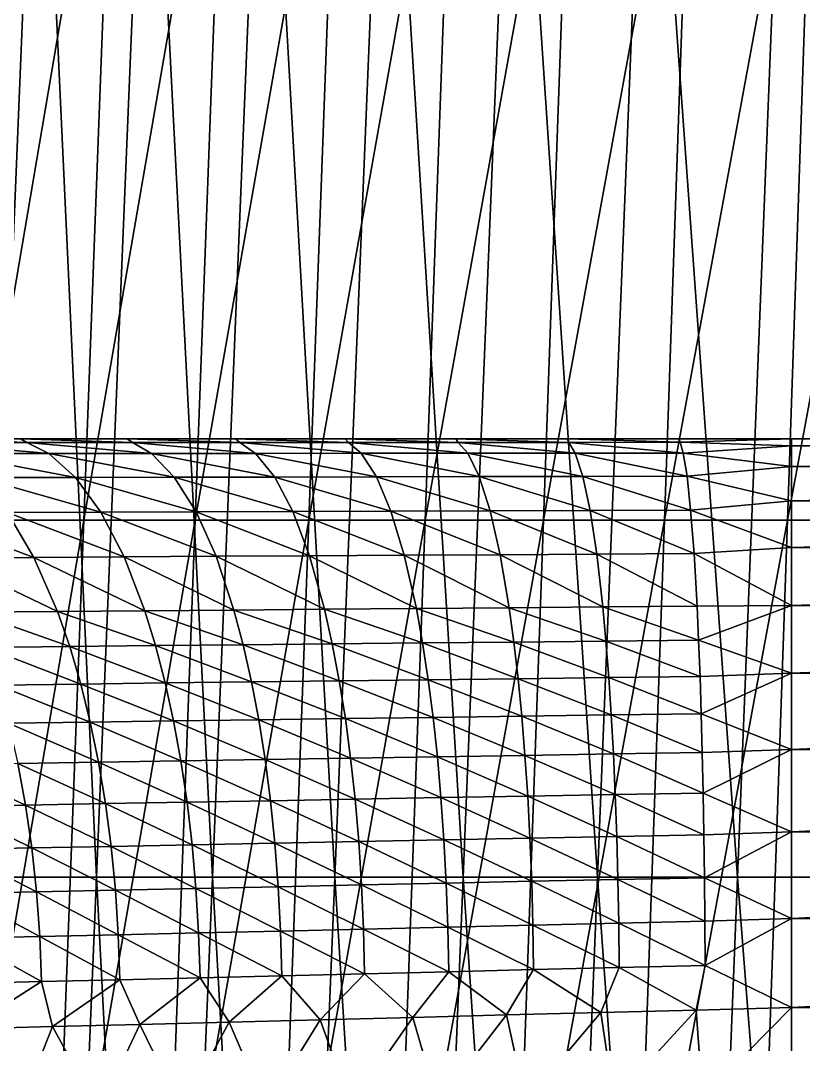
# Model space of a CAD drawing. Extents: x -53 to 3.8, y 0 to 88.2.
# Drawn here: x -42.358 to -39.608, y 12.583 to 16.183 of the extents above; entities that cross this region are included whole.
import ezdxf

# ---------------------------------------------------------------- set-up
doc = ezdxf.new("R2010")
doc.units = 0

msp = doc.modelspace()

# ---------------------------------------------------------------- linework, layer by layer
for points in [[(-42.295, 17.5623, 20.255), (-42.4769, 13.1717, 20.9097), (-42.6586, 17.5623, 19.6218)], [(-42.295, 17.5623, 20.255), (-42.0915, 13.1717, 21.5422), (-42.4769, 13.1717, 20.9097)], [(-41.9092, 17.5623, 20.8751), (-42.0915, 13.1717, 21.5422), (-42.295, 17.5623, 20.255)], [(-42.0915, 13.1717, 21.5422), (-41.9092, 17.5623, 20.8751), (-41.6837, 13.1717, 22.1606)], [(-41.6837, 13.1717, 22.1606), (-41.9092, 17.5623, 20.8751), (-41.5018, 17.5623, 21.4813)], [(-41.6837, 13.1717, 22.1606), (-41.5018, 17.5623, 21.4813), (-41.2542, 13.1717, 22.7641)], [(-41.2542, 13.1717, 22.7641), (-41.5018, 17.5623, 21.4813), (-41.0731, 17.5623, 22.0729)], [(-41.2542, 13.1717, 22.7641), (-41.0731, 17.5623, 22.0729), (-40.8032, 13.1717, 23.352)], [(-40.8032, 13.1717, 23.352), (-41.0731, 17.5623, 22.0729), (-40.6236, 17.5623, 22.6489)], [(-40.6236, 17.5623, 22.6489), (-40.3315, 13.1717, 23.9234), (-40.8032, 13.1717, 23.352)], [(-40.1539, 17.5623, 23.2087), (-40.3315, 13.1717, 23.9234), (-40.6236, 17.5623, 22.6489)], [(-40.1539, 17.5623, 23.2087), (-39.8393, 13.1717, 24.4774), (-40.3315, 13.1717, 23.9234)], [(-39.6644, 17.5623, 23.7514), (-39.8393, 13.1717, 24.4774), (-40.1539, 17.5623, 23.2087)], [(-39.8393, 13.1717, 24.4774), (-39.6644, 17.5623, 23.7514), (-39.3273, 13.1717, 25.0133)], [(-39.3273, 13.1717, 25.0133), (-39.6644, 17.5623, 23.7514), (-39.1556, 17.5623, 24.2762)], [(-42.5178, 14.4258, 27.2156), (-42.0263, 17.3109, 27.1235), (-42.4072, 17.3109, 26.7337)], [(-42.1356, 14.4258, 27.6098), (-42.0263, 17.3109, 27.1235), (-42.5178, 14.4258, 27.2156)], [(-41.6368, 17.3109, 27.5048), (-42.1356, 14.4258, 27.6098), (-41.7447, 14.4258, 27.9954)], [(-42.0263, 17.3109, 27.1235), (-42.1356, 14.4258, 27.6098), (-41.6368, 17.3109, 27.5048)], [(-41.2387, 17.3109, 27.8772), (-41.7447, 14.4258, 27.9954), (-41.3451, 14.4258, 28.372)], [(-41.6368, 17.3109, 27.5048), (-41.7447, 14.4258, 27.9954), (-41.2387, 17.3109, 27.8772)], [(-41.3451, 14.4258, 28.372), (-40.8323, 17.3109, 28.2407), (-41.2387, 17.3109, 27.8772)], [(-40.937, 14.4258, 28.7396), (-40.8323, 17.3109, 28.2407), (-41.3451, 14.4258, 28.372)], [(-40.937, 14.4258, 28.7396), (-40.4178, 17.3109, 28.5948), (-40.8323, 17.3109, 28.2407)], [(-40.5207, 14.4258, 29.0979), (-40.4178, 17.3109, 28.5948), (-40.937, 14.4258, 28.7396)], [(-39.9954, 17.3109, 28.9396), (-40.5207, 14.4258, 29.0979), (-40.0964, 14.4258, 29.4466)], [(-40.4178, 17.3109, 28.5948), (-40.5207, 14.4258, 29.0979), (-39.9954, 17.3109, 28.9396)], [(-39.5654, 17.3109, 29.2748), (-40.0964, 14.4258, 29.4466), (-39.6643, 14.4258, 29.7857)], [(-39.9954, 17.3109, 28.9396), (-40.0964, 14.4258, 29.4466), (-39.5654, 17.3109, 29.2748)], [(-39.6643, 14.4258, 29.7857), (-39.128, 17.3109, 29.6004), (-39.5654, 17.3109, 29.2748)], [(-39.2248, 14.4258, 30.1151), (-39.128, 17.3109, 29.6004), (-39.6643, 14.4258, 29.7857)], [(-46.3078, 10.7126), (-5.90286, 14.7126), (-2.82602, 10.7126)], [(-43.253, 14.7126), (-5.90286, 14.7126), (-46.3078, 10.7126)], [(-6.1392, 14.7126, 1.13622), (-43.253, 14.7126), (-42.9896, 14.7126, 1.30568)], [(-5.90286, 14.7126), (-43.253, 14.7126), (-6.1392, 14.7126, 1.13622)], [(-42.358, 14.7126, 2.46946), (-42.9896, 14.7126, 1.30568), (-42.7261, 14.7126, 2.61134)], [(-41.9833, 14.7126, 2.34579), (-42.9896, 14.7126, 1.30568), (-42.358, 14.7126, 2.46946)], [(-41.603, 14.7126, 2.24072), (-42.9896, 14.7126, 1.30568), (-41.9833, 14.7126, 2.34579)], [(-41.2179, 14.7126, 2.15443), (-42.9896, 14.7126, 1.30568), (-41.603, 14.7126, 2.24072)], [(-40.8292, 14.7126, 2.08707), (-42.9896, 14.7126, 1.30568), (-41.2179, 14.7126, 2.15443)], [(-40.4375, 14.7126, 2.03879), (-42.9896, 14.7126, 1.30568), (-40.8292, 14.7126, 2.08707)], [(-40.044, 14.7126, 2.00972), (-42.9896, 14.7126, 1.30568), (-40.4375, 14.7126, 2.03879)], [(-39.6496, 14.7126, 2), (-42.9896, 14.7126, 1.30568), (-40.044, 14.7126, 2.00972)], [(-6.1392, 14.7126, 1.13622), (-42.9896, 14.7126, 1.30568), (-39.6496, 14.7126, 2)], [(-42.7261, 14.7126, 2.61134), (-42.6995, 14.6995, 2.84772), (-42.3356, 14.6996, 2.70324)], [(-42.3356, 14.6996, 2.70324), (-42.358, 14.7126, 2.46946), (-42.7261, 14.7126, 2.61134)], [(-42.6995, 14.6995, 2.84772), (-42.2585, 14.6608, 2.91395), (-42.3356, 14.6996, 2.70324)], [(-42.6995, 14.6995, 2.84772), (-42.6118, 14.6606, 3.05475), (-42.2585, 14.6608, 2.91395)], [(-41.9647, 14.6997, 2.57731), (-42.358, 14.7126, 2.46946), (-42.3356, 14.6996, 2.70324)], [(-41.9647, 14.6997, 2.57731), (-41.9833, 14.7126, 2.34579), (-42.358, 14.7126, 2.46946)], [(-41.8985, 14.6611, 2.79114), (-41.9647, 14.6997, 2.57731), (-42.3356, 14.6996, 2.70324)], [(-42.3356, 14.6996, 2.70324), (-42.2585, 14.6608, 2.91395), (-41.8985, 14.6611, 2.79114)], [(-41.588, 14.6997, 2.47029), (-41.9833, 14.7126, 2.34579), (-41.9647, 14.6997, 2.57731)], [(-41.588, 14.6997, 2.47029), (-41.603, 14.7126, 2.24072), (-41.9833, 14.7126, 2.34579)], [(-41.5326, 14.6613, 2.68668), (-41.9647, 14.6997, 2.57731), (-41.8985, 14.6611, 2.79114)], [(-41.5326, 14.6613, 2.68668), (-41.588, 14.6997, 2.47029), (-41.9647, 14.6997, 2.57731)], [(-41.2062, 14.6998, 2.38229), (-41.603, 14.7126, 2.24072), (-41.588, 14.6997, 2.47029)], [(-41.2062, 14.6998, 2.38229), (-41.2179, 14.7126, 2.15443), (-41.603, 14.7126, 2.24072)], [(-41.1619, 14.6616, 2.60067), (-41.2062, 14.6998, 2.38229), (-41.588, 14.6997, 2.47029)], [(-41.1619, 14.6616, 2.60067), (-41.588, 14.6997, 2.47029), (-41.5326, 14.6613, 2.68668)], [(-40.8206, 14.6998, 2.31347), (-41.2179, 14.7126, 2.15443), (-41.2062, 14.6998, 2.38229)], [(-40.8206, 14.6998, 2.31347), (-40.8292, 14.7126, 2.08707), (-41.2179, 14.7126, 2.15443)], [(-40.7873, 14.6618, 2.53328), (-41.2062, 14.6998, 2.38229), (-41.1619, 14.6616, 2.60067)], [(-40.7873, 14.6618, 2.53328), (-40.8206, 14.6998, 2.31347), (-41.2062, 14.6998, 2.38229)], [(-40.4319, 14.6999, 2.26396), (-40.8292, 14.7126, 2.08707), (-40.8206, 14.6998, 2.31347)], [(-40.4319, 14.6999, 2.26396), (-40.4375, 14.7126, 2.03879), (-40.8292, 14.7126, 2.08707)], [(-40.4098, 14.6621, 2.48464), (-40.4319, 14.6999, 2.26396), (-40.8206, 14.6998, 2.31347)], [(-40.4098, 14.6621, 2.48464), (-40.8206, 14.6998, 2.31347), (-40.7873, 14.6618, 2.53328)], [(-40.0413, 14.7, 2.23393), (-40.4375, 14.7126, 2.03879), (-40.4319, 14.6999, 2.26396)], [(-40.0413, 14.7, 2.23393), (-40.044, 14.7126, 2.00972), (-40.4375, 14.7126, 2.03879)], [(-40.0302, 14.6623, 2.45491), (-40.0413, 14.7, 2.23393), (-40.4319, 14.6999, 2.26396)], [(-40.0302, 14.6623, 2.45491), (-40.4319, 14.6999, 2.26396), (-40.4098, 14.6621, 2.48464)], [(-39.6496, 14.7126, 2), (-40.044, 14.7126, 2.00972), (-40.0413, 14.7, 2.23393)], [(-39.6496, 14.688, 2.31287), (-39.6496, 14.7126, 2), (-40.0413, 14.7, 2.23393)], [(-39.6496, 14.688, 2.31287), (-40.0413, 14.7, 2.23393), (-40.0302, 14.6623, 2.45491)], [(-8.31588, 14.7126, 2), (-6.1392, 14.7126, 1.13622), (-39.6496, 14.7126, 2)], [(-39.6496, 14.7126, 2), (-33.3829, 14.688, 2.31287), (-27.1161, 14.688, 2.31287)], [(-8.31588, 14.7126, 2), (-39.6496, 14.7126, 2), (-27.1161, 14.688, 2.31287)], [(-39.6496, 14.7126, 2), (-39.6496, 14.688, 2.31287), (-33.3829, 14.688, 2.31287)], [(-42.2585, 14.6608, 2.91395), (-42.6118, 14.6606, 3.05475), (-42.1648, 14.5769, 3.16994)], [(-42.1648, 14.5769, 3.16994), (-42.6118, 14.6606, 3.05475), (-42.5052, 14.5763, 3.30623)], [(-42.2585, 14.6608, 2.91395), (-41.8179, 14.5775, 3.05096), (-41.8985, 14.6611, 2.79114)], [(-42.2585, 14.6608, 2.91395), (-42.1648, 14.5769, 3.16994), (-41.8179, 14.5775, 3.05096)], [(-41.4653, 14.5781, 2.94964), (-41.5326, 14.6613, 2.68668), (-41.8985, 14.6611, 2.79114)], [(-41.8985, 14.6611, 2.79114), (-41.8179, 14.5775, 3.05096), (-41.4653, 14.5781, 2.94964)], [(-41.108, 14.5788, 2.86609), (-41.1619, 14.6616, 2.60067), (-41.5326, 14.6613, 2.68668)], [(-41.108, 14.5788, 2.86609), (-41.5326, 14.6613, 2.68668), (-41.4653, 14.5781, 2.94964)], [(-40.7468, 14.5794, 2.80047), (-40.7873, 14.6618, 2.53328), (-41.1619, 14.6616, 2.60067)], [(-40.7468, 14.5794, 2.80047), (-41.1619, 14.6616, 2.60067), (-41.108, 14.5788, 2.86609)], [(-40.3828, 14.5801, 2.75293), (-40.4098, 14.6621, 2.48464), (-40.7873, 14.6618, 2.53328)], [(-40.3828, 14.5801, 2.75293), (-40.7873, 14.6618, 2.53328), (-40.7468, 14.5794, 2.80047)], [(-40.0167, 14.5807, 2.72361), (-40.0302, 14.6623, 2.45491), (-40.4098, 14.6621, 2.48464)], [(-40.0167, 14.5807, 2.72361), (-40.4098, 14.6621, 2.48464), (-40.3828, 14.5801, 2.75293)], [(-39.6496, 14.6148, 2.61803), (-39.6496, 14.688, 2.31287), (-40.0302, 14.6623, 2.45491)], [(-39.6496, 14.6148, 2.61803), (-40.0302, 14.6623, 2.45491), (-40.0167, 14.5807, 2.72361)], [(-33.3829, 14.688, 2.31287), (-39.6496, 14.6148, 2.61803), (-33.3829, 14.6148, 2.61803)], [(-33.3829, 14.688, 2.31287), (-39.6496, 14.688, 2.31287), (-39.6496, 14.6148, 2.61803)], [(-40.004, 14.462, 2.97814), (-40.0167, 14.5807, 2.72361), (-40.3828, 14.5801, 2.75293)], [(-39.6496, 14.4947, 2.90798), (-39.6496, 14.6148, 2.61803), (-40.0167, 14.5807, 2.72361)], [(-39.6496, 14.4947, 2.90798), (-40.0167, 14.5807, 2.72361), (-40.004, 14.462, 2.97814)], [(-39.6496, 14.4947, 2.90798), (-33.3829, 14.4947, 2.90798), (-33.3829, 14.6148, 2.61803)], [(-33.3829, 14.6148, 2.61803), (-39.6496, 14.6148, 2.61803), (-39.6496, 14.4947, 2.90798)], [(-42.0763, 14.4548, 3.41202), (-42.1648, 14.5769, 3.16994), (-42.5052, 14.5763, 3.30623)], [(-42.5052, 14.5763, 3.30623), (-42.4045, 14.4537, 3.54398), (-42.0763, 14.4548, 3.41202)], [(-41.8179, 14.5775, 3.05096), (-42.1648, 14.5769, 3.16994), (-41.7417, 14.456, 3.29673)], [(-41.7417, 14.456, 3.29673), (-42.1648, 14.5769, 3.16994), (-42.0763, 14.4548, 3.41202)], [(-41.8179, 14.5775, 3.05096), (-41.4017, 14.4572, 3.19845), (-41.4653, 14.5781, 2.94964)], [(-41.8179, 14.5775, 3.05096), (-41.7417, 14.456, 3.29673), (-41.4017, 14.4572, 3.19845)], [(-41.057, 14.4584, 3.1173), (-41.108, 14.5788, 2.86609), (-41.4653, 14.5781, 2.94964)], [(-41.4653, 14.5781, 2.94964), (-41.4017, 14.4572, 3.19845), (-41.057, 14.4584, 3.1173)], [(-40.7085, 14.4596, 3.05343), (-40.7468, 14.5794, 2.80047), (-41.108, 14.5788, 2.86609)], [(-40.7085, 14.4596, 3.05343), (-41.108, 14.5788, 2.86609), (-41.057, 14.4584, 3.1173)], [(-40.3573, 14.4608, 3.00699), (-40.3828, 14.5801, 2.75293), (-40.7468, 14.5794, 2.80047)], [(-40.3573, 14.4608, 3.00699), (-40.7468, 14.5794, 2.80047), (-40.7085, 14.4596, 3.05343)], [(-40.004, 14.462, 2.97814), (-40.3828, 14.5801, 2.75293), (-40.3573, 14.4608, 3.00699)], [(-39.6496, 14.3307, 3.17557), (-39.6496, 14.4947, 2.90798), (-40.004, 14.462, 2.97814)], [(-39.6496, 14.3307, 3.17557), (-33.3829, 14.4947, 2.90798), (-39.6496, 14.4947, 2.90798)], [(-33.3829, 14.3307, 3.17557), (-33.3829, 14.4947, 2.90798), (-39.6496, 14.3307, 3.17557)], [(-42.4045, 14.4537, 3.54398), (-42.7255, 14.4526, 3.69214), (-42.3115, 14.2955, 3.76327)], [(-42.3115, 14.2955, 3.76327), (-42.7255, 14.4526, 3.69214), (-42.6216, 14.2938, 3.90678)], [(-42.0763, 14.4548, 3.41202), (-42.4045, 14.4537, 3.54398), (-41.9946, 14.2974, 3.6354)], [(-41.9946, 14.2974, 3.6354), (-42.4045, 14.4537, 3.54398), (-42.3115, 14.2955, 3.76327)], [(-41.6714, 14.2992, 3.52361), (-41.7417, 14.456, 3.29673), (-42.0763, 14.4548, 3.41202)], [(-41.6714, 14.2992, 3.52361), (-42.0763, 14.4548, 3.41202), (-41.9946, 14.2974, 3.6354)], [(-41.4017, 14.4572, 3.19845), (-41.7417, 14.456, 3.29673), (-41.3429, 14.3011, 3.42823)], [(-41.3429, 14.3011, 3.42823), (-41.7417, 14.456, 3.29673), (-41.6714, 14.2992, 3.52361)], [(-41.4017, 14.4572, 3.19845), (-41.0099, 14.303, 3.34939), (-41.057, 14.4584, 3.1173)], [(-41.4017, 14.4572, 3.19845), (-41.3429, 14.3011, 3.42823), (-41.0099, 14.303, 3.34939)], [(-40.6732, 14.3049, 3.28723), (-40.7085, 14.4596, 3.05343), (-41.057, 14.4584, 3.1173)], [(-41.057, 14.4584, 3.1173), (-41.0099, 14.303, 3.34939), (-40.6732, 14.3049, 3.28723)], [(-40.3336, 14.3068, 3.24192), (-40.3573, 14.4608, 3.00699), (-40.7085, 14.4596, 3.05343)], [(-40.3336, 14.3068, 3.24192), (-40.7085, 14.4596, 3.05343), (-40.6732, 14.3049, 3.28723)], [(-39.9922, 14.3088, 3.21359), (-40.004, 14.462, 2.97814), (-40.3573, 14.4608, 3.00699)], [(-39.9922, 14.3088, 3.21359), (-40.3573, 14.4608, 3.00699), (-40.3336, 14.3068, 3.24192)], [(-39.6496, 14.3307, 3.17557), (-40.004, 14.462, 2.97814), (-39.9922, 14.3088, 3.21359)], [(-42.6284, 11.5406, 27.6974), (-42.1356, 14.4258, 27.6098), (-42.5178, 14.4258, 27.2156)], [(-42.2449, 11.5406, 28.096), (-42.1356, 14.4258, 27.6098), (-42.6284, 11.5406, 27.6974)], [(-41.7447, 14.4258, 27.9954), (-42.2449, 11.5406, 28.096), (-41.8526, 11.5406, 28.4859)], [(-42.1356, 14.4258, 27.6098), (-42.2449, 11.5406, 28.096), (-41.7447, 14.4258, 27.9954)], [(-41.3451, 14.4258, 28.372), (-41.8526, 11.5406, 28.4859), (-41.4515, 11.5406, 28.8669)], [(-41.7447, 14.4258, 27.9954), (-41.8526, 11.5406, 28.4859), (-41.3451, 14.4258, 28.372)], [(-41.4515, 11.5406, 28.8669), (-40.937, 14.4258, 28.7396), (-41.3451, 14.4258, 28.372)], [(-41.0417, 11.5406, 29.2386), (-40.937, 14.4258, 28.7396), (-41.4515, 11.5406, 28.8669)], [(-41.0417, 11.5406, 29.2386), (-40.5207, 14.4258, 29.0979), (-40.937, 14.4258, 28.7396)], [(-40.6236, 11.5406, 29.6009), (-40.5207, 14.4258, 29.0979), (-41.0417, 11.5406, 29.2386)], [(-40.0964, 14.4258, 29.4466), (-40.6236, 11.5406, 29.6009), (-40.1973, 11.5406, 29.9536)], [(-40.5207, 14.4258, 29.0979), (-40.6236, 11.5406, 29.6009), (-40.0964, 14.4258, 29.4466)], [(-39.6643, 14.4258, 29.7857), (-40.1973, 11.5406, 29.9536), (-39.7632, 11.5406, 30.2966)], [(-40.0964, 14.4258, 29.4466), (-40.1973, 11.5406, 29.9536), (-39.6643, 14.4258, 29.7857)], [(-39.7632, 11.5406, 30.2966), (-39.2248, 14.4258, 30.1151), (-39.6643, 14.4258, 29.7857)], [(-39.3215, 11.5406, 30.6298), (-39.2248, 14.4258, 30.1151), (-39.7632, 11.5406, 30.2966)], [(-39.6496, 14.1269, 3.41421), (-39.6496, 14.3307, 3.17557), (-39.9922, 14.3088, 3.21359)], [(-39.6496, 14.1269, 3.41421), (-33.3829, 14.3307, 3.17557), (-39.6496, 14.3307, 3.17557)], [(-33.3829, 14.1269, 3.41421), (-33.3829, 14.3307, 3.17557), (-39.6496, 14.1269, 3.41421)], [(-42.3115, 14.2955, 3.76327), (-42.6216, 14.2938, 3.90678), (-42.2283, 14.1052, 3.95964)], [(-42.6216, 14.2938, 3.90678), (-42.5286, 14.1026, 4.09887), (-42.2283, 14.1052, 3.95964)], [(-41.9946, 14.2974, 3.6354), (-42.3115, 14.2955, 3.76327), (-41.9214, 14.1078, 3.83554)], [(-42.3115, 14.2955, 3.76327), (-42.2283, 14.1052, 3.95964), (-41.9214, 14.1078, 3.83554)], [(-41.6714, 14.2992, 3.52361), (-41.9946, 14.2974, 3.6354), (-41.6084, 14.1104, 3.727)], [(-41.9946, 14.2974, 3.6354), (-41.9214, 14.1078, 3.83554), (-41.6084, 14.1104, 3.727)], [(-41.2902, 14.1131, 3.63435), (-41.3429, 14.3011, 3.42823), (-41.6714, 14.2992, 3.52361)], [(-41.6714, 14.2992, 3.52361), (-41.6084, 14.1104, 3.727), (-41.2902, 14.1131, 3.63435)], [(-41.0099, 14.303, 3.34939), (-41.3429, 14.3011, 3.42823), (-40.9675, 14.1159, 3.55771)], [(-40.9675, 14.1159, 3.55771), (-41.3429, 14.3011, 3.42823), (-41.2902, 14.1131, 3.63435)], [(-41.0099, 14.303, 3.34939), (-40.6414, 14.1186, 3.49722), (-40.6732, 14.3049, 3.28723)], [(-41.0099, 14.303, 3.34939), (-40.9675, 14.1159, 3.55771), (-40.6414, 14.1186, 3.49722)], [(-40.3124, 14.1213, 3.45304), (-40.3336, 14.3068, 3.24192), (-40.6732, 14.3049, 3.28723)], [(-40.6732, 14.3049, 3.28723), (-40.6414, 14.1186, 3.49722), (-40.3124, 14.1213, 3.45304)], [(-39.9816, 14.1241, 3.42533), (-39.9922, 14.3088, 3.21359), (-40.3336, 14.3068, 3.24192)], [(-39.9816, 14.1241, 3.42533), (-40.3336, 14.3068, 3.24192), (-40.3124, 14.1213, 3.45304)], [(-39.6496, 14.1269, 3.41421), (-39.9922, 14.3088, 3.21359), (-39.9816, 14.1241, 3.42533)], [(-41.2902, 14.1131, 3.63435), (-41.6084, 14.1104, 3.727), (-41.2629, 13.9915, 3.74072)], [(-40.9457, 13.9948, 3.66529), (-40.9675, 14.1159, 3.55771), (-41.2902, 14.1131, 3.63435)], [(-40.9457, 13.9948, 3.66529), (-41.2902, 14.1131, 3.63435), (-41.2629, 13.9915, 3.74072)], [(-40.6414, 14.1186, 3.49722), (-40.9675, 14.1159, 3.55771), (-40.6249, 13.998, 3.60574)], [(-40.6249, 13.998, 3.60574), (-40.9675, 14.1159, 3.55771), (-40.9457, 13.9948, 3.66529)], [(-40.6414, 14.1186, 3.49722), (-40.3015, 14.0013, 3.56223), (-40.3124, 14.1213, 3.45304)], [(-40.6414, 14.1186, 3.49722), (-40.6249, 13.998, 3.60574), (-40.3015, 14.0013, 3.56223)], [(-39.9761, 14.0046, 3.5349), (-39.9816, 14.1241, 3.42533), (-40.3124, 14.1213, 3.45304)], [(-40.3124, 14.1213, 3.45304), (-40.3015, 14.0013, 3.56223), (-39.9761, 14.0046, 3.5349)], [(-39.6496, 14.1269, 3.41421), (-39.9816, 14.1241, 3.42533), (-39.9761, 14.0046, 3.5349)], [(-39.6496, 13.8882, 3.61803), (-39.6496, 14.1269, 3.41421), (-39.9761, 14.0046, 3.5349)], [(-39.6496, 13.8882, 3.61803), (-33.3829, 14.1269, 3.41421), (-39.6496, 14.1269, 3.41421)], [(-33.3829, 13.8882, 3.61803), (-33.3829, 14.1269, 3.41421), (-39.6496, 13.8882, 3.61803)], [(-42.2283, 14.1052, 3.95964), (-42.5286, 14.1026, 4.09887), (-42.1855, 13.9821, 4.06077)], [(-42.1855, 13.9821, 4.06077), (-42.5286, 14.1026, 4.09887), (-42.4807, 13.9791, 4.19773)], [(-41.9214, 14.1078, 3.83554), (-42.2283, 14.1052, 3.95964), (-41.8836, 13.9852, 3.93868)], [(-41.8836, 13.9852, 3.93868), (-42.2283, 14.1052, 3.95964), (-42.1855, 13.9821, 4.06077)], [(-41.6084, 14.1104, 3.727), (-41.9214, 14.1078, 3.83554), (-41.5759, 13.9883, 3.83189)], [(-41.5759, 13.9883, 3.83189), (-41.9214, 14.1078, 3.83554), (-41.8836, 13.9852, 3.93868)], [(-41.2629, 13.9915, 3.74072), (-41.6084, 14.1104, 3.727), (-41.5759, 13.9883, 3.83189)], [(-40.3015, 14.0013, 3.56223), (-39.9711, 13.8765, 3.63443), (-39.9761, 14.0046, 3.5349)], [(-39.9761, 14.0046, 3.5349), (-39.9711, 13.8765, 3.63443), (-39.6496, 13.8882, 3.61803)], [(-42.1855, 13.9821, 4.06077), (-42.4807, 13.9791, 4.19773), (-42.1467, 13.8503, 4.15222)], [(-42.1467, 13.8503, 4.15222), (-42.4807, 13.9791, 4.19773), (-42.4374, 13.8468, 4.28707)], [(-41.8836, 13.9852, 3.93868), (-42.1855, 13.9821, 4.06077), (-41.8495, 13.8539, 4.03201)], [(-41.8495, 13.8539, 4.03201), (-42.1855, 13.9821, 4.06077), (-42.1467, 13.8503, 4.15222)], [(-41.5759, 13.9883, 3.83189), (-41.8836, 13.9852, 3.93868), (-41.5464, 13.8576, 3.92686)], [(-41.5464, 13.8576, 3.92686), (-41.8836, 13.9852, 3.93868), (-41.8495, 13.8539, 4.03201)], [(-41.2629, 13.9915, 3.74072), (-41.5759, 13.9883, 3.83189), (-41.2383, 13.8613, 3.83709)], [(-41.2383, 13.8613, 3.83709), (-41.5759, 13.9883, 3.83189), (-41.5464, 13.8576, 3.92686)], [(-40.9457, 13.9948, 3.66529), (-41.2629, 13.9915, 3.74072), (-40.9259, 13.8651, 3.76282)], [(-40.9259, 13.8651, 3.76282), (-41.2629, 13.9915, 3.74072), (-41.2383, 13.8613, 3.83709)], [(-40.61, 13.8689, 3.70419), (-40.6249, 13.998, 3.60574), (-40.9457, 13.9948, 3.66529)], [(-40.61, 13.8689, 3.70419), (-40.9457, 13.9948, 3.66529), (-40.9259, 13.8651, 3.76282)], [(-40.3015, 14.0013, 3.56223), (-40.6249, 13.998, 3.60574), (-40.2915, 13.8727, 3.66134)], [(-40.2915, 13.8727, 3.66134), (-40.6249, 13.998, 3.60574), (-40.61, 13.8689, 3.70419)], [(-40.3015, 14.0013, 3.56223), (-40.2915, 13.8727, 3.66134), (-39.9711, 13.8765, 3.63443)], [(-41.2383, 13.8613, 3.83709), (-41.5464, 13.8576, 3.92686), (-41.2171, 13.7287, 3.91988)], [(-40.9259, 13.8651, 3.76282), (-41.2383, 13.8613, 3.83709), (-40.9089, 13.733, 3.84667)], [(-41.2383, 13.8613, 3.83709), (-41.2171, 13.7287, 3.91988), (-40.9089, 13.733, 3.84667)], [(-40.61, 13.8689, 3.70419), (-40.9259, 13.8651, 3.76282), (-40.5972, 13.7373, 3.78889)], [(-40.9259, 13.8651, 3.76282), (-40.9089, 13.733, 3.84667), (-40.5972, 13.7373, 3.78889)], [(-40.2829, 13.7416, 3.74669), (-40.2915, 13.8727, 3.66134), (-40.61, 13.8689, 3.70419)], [(-40.61, 13.8689, 3.70419), (-40.5972, 13.7373, 3.78889), (-40.2829, 13.7416, 3.74669)], [(-39.9711, 13.8765, 3.63443), (-40.2915, 13.8727, 3.66134), (-39.9668, 13.746, 3.72021)], [(-39.9668, 13.746, 3.72021), (-40.2915, 13.8727, 3.66134), (-40.2829, 13.7416, 3.74669)], [(-39.9711, 13.8765, 3.63443), (-39.9668, 13.746, 3.72021), (-39.6496, 13.8882, 3.61803)], [(-39.6496, 13.8882, 3.61803), (-39.9668, 13.746, 3.72021), (-39.6496, 13.6206, 3.78201)], [(-39.6496, 13.6206, 3.78201), (-33.3829, 13.8882, 3.61803), (-39.6496, 13.8882, 3.61803)], [(-33.3829, 13.6206, 3.78201), (-33.3829, 13.8882, 3.61803), (-39.6496, 13.6206, 3.78201)], [(-42.1467, 13.8503, 4.15222), (-42.4374, 13.8468, 4.28707), (-42.1135, 13.7162, 4.23058)], [(-42.4374, 13.8468, 4.28707), (-42.4004, 13.7122, 4.36357), (-42.1135, 13.7162, 4.23058)], [(-41.8495, 13.8539, 4.03201), (-42.1467, 13.8503, 4.15222), (-41.8202, 13.7203, 4.11205)], [(-42.1467, 13.8503, 4.15222), (-42.1135, 13.7162, 4.23058), (-41.8202, 13.7203, 4.11205)], [(-41.5464, 13.8576, 3.92686), (-41.8495, 13.8539, 4.03201), (-41.5212, 13.7245, 4.00838)], [(-41.8495, 13.8539, 4.03201), (-41.8202, 13.7203, 4.11205), (-41.5212, 13.7245, 4.00838)], [(-41.5464, 13.8576, 3.92686), (-41.5212, 13.7245, 4.00838), (-41.2171, 13.7287, 3.91988)], [(-41.8202, 13.7203, 4.11205), (-42.1135, 13.7162, 4.23058), (-41.7946, 13.5804, 4.18195)], [(-41.5212, 13.7245, 4.00838), (-41.8202, 13.7203, 4.11205), (-41.4991, 13.5851, 4.07964)], [(-41.4991, 13.5851, 4.07964), (-41.8202, 13.7203, 4.11205), (-41.7946, 13.5804, 4.18195)], [(-41.2171, 13.7287, 3.91988), (-41.5212, 13.7245, 4.00838), (-41.1986, 13.5898, 3.99233)], [(-41.1986, 13.5898, 3.99233), (-41.5212, 13.7245, 4.00838), (-41.4991, 13.5851, 4.07964)], [(-40.9089, 13.733, 3.84667), (-41.2171, 13.7287, 3.91988), (-40.8939, 13.5946, 3.92013)], [(-40.8939, 13.5946, 3.92013), (-41.2171, 13.7287, 3.91988), (-41.1986, 13.5898, 3.99233)], [(-40.5972, 13.7373, 3.78889), (-40.9089, 13.733, 3.84667), (-40.586, 13.5995, 3.86318)], [(-40.586, 13.5995, 3.86318), (-40.9089, 13.733, 3.84667), (-40.8939, 13.5946, 3.92013)], [(-40.2829, 13.7416, 3.74669), (-40.5972, 13.7373, 3.78889), (-40.2754, 13.6043, 3.82163)], [(-40.2754, 13.6043, 3.82163), (-40.5972, 13.7373, 3.78889), (-40.586, 13.5995, 3.86318)], [(-39.9668, 13.746, 3.72021), (-40.2829, 13.7416, 3.74669), (-39.963, 13.6092, 3.79561)], [(-39.963, 13.6092, 3.79561), (-40.2829, 13.7416, 3.74669), (-40.2754, 13.6043, 3.82163)], [(-39.6496, 13.6206, 3.78201), (-39.9668, 13.746, 3.72021), (-39.963, 13.6092, 3.79561)], [(-42.1135, 13.7162, 4.23058), (-42.4004, 13.7122, 4.36357), (-42.0845, 13.5758, 4.29895)], [(-42.0845, 13.5758, 4.29895), (-42.4004, 13.7122, 4.36357), (-42.3681, 13.5713, 4.43024)], [(-41.7946, 13.5804, 4.18195), (-42.1135, 13.7162, 4.23058), (-42.0845, 13.5758, 4.29895)], [(-39.963, 13.6092, 3.79561), (-40.2754, 13.6043, 3.82163), (-39.9598, 13.467, 3.86009)], [(-39.9598, 13.467, 3.86009), (-39.6496, 13.6206, 3.78201), (-39.963, 13.6092, 3.79561)], [(-39.6496, 13.3307, 3.90211), (-39.6496, 13.6206, 3.78201), (-39.9598, 13.467, 3.86009)], [(-39.6496, 13.3307, 3.90211), (-33.3829, 13.6206, 3.78201), (-39.6496, 13.6206, 3.78201)], [(-33.3829, 13.3307, 3.90211), (-33.3829, 13.6206, 3.78201), (-39.6496, 13.3307, 3.90211)], [(-42.0845, 13.5758, 4.29895), (-42.3681, 13.5713, 4.43024), (-42.06, 13.4299, 4.35682)], [(-41.7946, 13.5804, 4.18195), (-42.0845, 13.5758, 4.29895), (-41.773, 13.435, 4.2412)], [(-41.773, 13.435, 4.2412), (-42.0845, 13.5758, 4.29895), (-42.06, 13.4299, 4.35682)], [(-41.4991, 13.5851, 4.07964), (-41.7946, 13.5804, 4.18195), (-41.4803, 13.4402, 4.14014)], [(-41.4803, 13.4402, 4.14014), (-41.7946, 13.5804, 4.18195), (-41.773, 13.435, 4.2412)], [(-41.1986, 13.5898, 3.99233), (-41.4991, 13.5851, 4.07964), (-41.1828, 13.4455, 4.05393)], [(-41.1828, 13.4455, 4.05393), (-41.4991, 13.5851, 4.07964), (-41.4803, 13.4402, 4.14014)], [(-40.8939, 13.5946, 3.92013), (-41.1986, 13.5898, 3.99233), (-40.8812, 13.4508, 3.98268)], [(-40.8812, 13.4508, 3.98268), (-41.1986, 13.5898, 3.99233), (-41.1828, 13.4455, 4.05393)], [(-40.586, 13.5995, 3.86318), (-40.8939, 13.5946, 3.92013), (-40.5764, 13.4562, 3.92654)], [(-40.5764, 13.4562, 3.92654), (-40.8939, 13.5946, 3.92013), (-40.8812, 13.4508, 3.98268)], [(-40.2754, 13.6043, 3.82163), (-40.586, 13.5995, 3.86318), (-40.269, 13.4616, 3.88563)], [(-40.269, 13.4616, 3.88563), (-40.586, 13.5995, 3.86318), (-40.5764, 13.4562, 3.92654)], [(-39.9598, 13.467, 3.86009), (-40.2754, 13.6043, 3.82163), (-40.269, 13.4616, 3.88563)], [(-42.3681, 13.5713, 4.43024), (-42.6447, 13.5669, 4.5754), (-42.3408, 13.4249, 4.48659)], [(-42.3408, 13.4249, 4.48659), (-42.6447, 13.5669, 4.5754), (-42.6147, 13.42, 4.6301)], [(-42.06, 13.4299, 4.35682), (-42.3681, 13.5713, 4.43024), (-42.3408, 13.4249, 4.48659)], [(-39.9598, 13.467, 3.86009), (-40.269, 13.4616, 3.88563), (-39.9571, 13.3201, 3.91319)], [(-39.9571, 13.3201, 3.91319), (-39.6496, 13.3307, 3.90211), (-39.9598, 13.467, 3.86009)], [(-42.06, 13.4299, 4.35682), (-42.3408, 13.4249, 4.48659), (-42.0401, 13.2795, 4.40375)], [(-41.773, 13.435, 4.2412), (-42.06, 13.4299, 4.35682), (-41.7553, 13.2851, 4.28936)], [(-41.7553, 13.2851, 4.28936), (-42.06, 13.4299, 4.35682), (-42.0401, 13.2795, 4.40375)], [(-41.4803, 13.4402, 4.14014), (-41.773, 13.435, 4.2412), (-41.465, 13.2908, 4.18942)], [(-41.465, 13.2908, 4.18942), (-41.773, 13.435, 4.2412), (-41.7553, 13.2851, 4.28936)], [(-41.1828, 13.4455, 4.05393), (-41.4803, 13.4402, 4.14014), (-41.17, 13.2965, 4.10422)], [(-41.17, 13.2965, 4.10422), (-41.4803, 13.4402, 4.14014), (-41.465, 13.2908, 4.18942)], [(-40.8812, 13.4508, 3.98268), (-41.1828, 13.4455, 4.05393), (-40.8708, 13.3024, 4.03386)], [(-40.8708, 13.3024, 4.03386), (-41.1828, 13.4455, 4.05393), (-41.17, 13.2965, 4.10422)], [(-40.5764, 13.4562, 3.92654), (-40.8812, 13.4508, 3.98268), (-40.5685, 13.3083, 3.97848)], [(-40.5685, 13.3083, 3.97848), (-40.8812, 13.4508, 3.98268), (-40.8708, 13.3024, 4.03386)], [(-40.269, 13.4616, 3.88563), (-40.5764, 13.4562, 3.92654), (-40.2637, 13.3142, 3.93822)], [(-40.2637, 13.3142, 3.93822), (-40.5764, 13.4562, 3.92654), (-40.5685, 13.3083, 3.97848)], [(-39.9571, 13.3201, 3.91319), (-40.269, 13.4616, 3.88563), (-40.2637, 13.3142, 3.93822)], [(-42.3408, 13.4249, 4.48659), (-42.6147, 13.42, 4.6301), (-42.3187, 13.274, 4.53219)], [(-42.3187, 13.274, 4.53219), (-42.6147, 13.42, 4.6301), (-42.5905, 13.2687, 4.67428)], [(-42.0401, 13.2795, 4.40375), (-42.3408, 13.4249, 4.48659), (-42.3187, 13.274, 4.53219)], [(-39.955, 13.1695, 3.95468), (-39.6496, 13.3307, 3.90211), (-39.9571, 13.3201, 3.91319)], [(-39.955, 13.1695, 3.95468), (-39.6496, 13.0255, 3.97538), (-39.6496, 13.3307, 3.90211)], [(-39.6496, 13.0255, 3.97538), (-33.3829, 13.3307, 3.90211), (-39.6496, 13.3307, 3.90211)], [(-33.3829, 13.0255, 3.97538), (-33.3829, 13.3307, 3.90211), (-39.6496, 13.0255, 3.97538)], [(-42.0401, 13.2795, 4.40375), (-41.7419, 13.1315, 4.32621), (-41.7553, 13.2851, 4.28936)], [(-41.7553, 13.2851, 4.28936), (-41.4533, 13.1377, 4.22726), (-41.465, 13.2908, 4.18942)], [(-41.7419, 13.1315, 4.32621), (-41.4533, 13.1377, 4.22726), (-41.7553, 13.2851, 4.28936)], [(-41.465, 13.2908, 4.18942), (-41.16, 13.144, 4.14297), (-41.17, 13.2965, 4.10422)], [(-41.4533, 13.1377, 4.22726), (-41.16, 13.144, 4.14297), (-41.465, 13.2908, 4.18942)], [(-41.17, 13.2965, 4.10422), (-40.8628, 13.1503, 4.07344), (-40.8708, 13.3024, 4.03386)], [(-41.16, 13.144, 4.14297), (-40.8628, 13.1503, 4.07344), (-41.17, 13.2965, 4.10422)], [(-40.8708, 13.3024, 4.03386), (-40.5624, 13.1567, 4.01879), (-40.5685, 13.3083, 3.97848)], [(-40.8628, 13.1503, 4.07344), (-40.5624, 13.1567, 4.01879), (-40.8708, 13.3024, 4.03386)], [(-40.5685, 13.3083, 3.97848), (-40.2596, 13.1631, 3.97917), (-40.2637, 13.3142, 3.93822)], [(-40.5624, 13.1567, 4.01879), (-40.2596, 13.1631, 3.97917), (-40.5685, 13.3083, 3.97848)], [(-40.2637, 13.3142, 3.93822), (-39.955, 13.1695, 3.95468), (-39.9571, 13.3201, 3.91319)], [(-40.2596, 13.1631, 3.97917), (-39.955, 13.1695, 3.95468), (-40.2637, 13.3142, 3.93822)], [(-42.5905, 13.2687, 4.67428), (-42.3019, 13.1196, 4.56684), (-42.3187, 13.274, 4.53219)], [(-42.5722, 13.1138, 4.70773), (-42.3019, 13.1196, 4.56684), (-42.5905, 13.2687, 4.67428)], [(-42.3187, 13.274, 4.53219), (-42.025, 13.1255, 4.43954), (-42.0401, 13.2795, 4.40375)], [(-42.3019, 13.1196, 4.56684), (-42.025, 13.1255, 4.43954), (-42.3187, 13.274, 4.53219)], [(-42.025, 13.1255, 4.43954), (-41.7419, 13.1315, 4.32621), (-42.0401, 13.2795, 4.40375)], [(-42.4769, 13.1717, 20.9097), (-42.2737, 8.78113, 22.2092), (-42.6588, 8.78113, 21.5644)], [(-42.0915, 13.1717, 21.5422), (-42.2737, 8.78113, 22.2092), (-42.4769, 13.1717, 20.9097)], [(-42.2737, 8.78113, 22.2092), (-42.0915, 13.1717, 21.5422), (-41.8657, 8.78113, 22.8398)], [(-41.8657, 8.78113, 22.8398), (-42.0915, 13.1717, 21.5422), (-41.6837, 13.1717, 22.1606)], [(-41.8657, 8.78113, 22.8398), (-41.6837, 13.1717, 22.1606), (-41.4352, 8.78113, 23.4554)], [(-41.4352, 8.78113, 23.4554), (-41.6837, 13.1717, 22.1606), (-41.2542, 13.1717, 22.7641)], [(-41.4533, 13.1377, 4.22726), (-41.1531, 12.9887, 4.17002), (-41.16, 13.144, 4.14297)], [(-41.4352, 8.78113, 23.4554), (-41.2542, 13.1717, 22.7641), (-40.9828, 8.78113, 24.0551)], [(-40.9828, 8.78113, 24.0551), (-41.2542, 13.1717, 22.7641), (-40.8032, 13.1717, 23.352)], [(-41.16, 13.144, 4.14297), (-40.8572, 12.9955, 4.10124), (-40.8628, 13.1503, 4.07344)], [(-41.1531, 12.9887, 4.17002), (-40.8572, 12.9955, 4.10124), (-41.16, 13.144, 4.14297)], [(-40.8032, 13.1717, 23.352), (-40.509, 8.78113, 24.6381), (-40.9828, 8.78113, 24.0551)], [(-40.8628, 13.1503, 4.07344), (-40.5581, 13.0023, 4.04729), (-40.5624, 13.1567, 4.01879)], [(-40.8572, 12.9955, 4.10124), (-40.5581, 13.0023, 4.04729), (-40.8628, 13.1503, 4.07344)], [(-40.3315, 13.1717, 23.9234), (-40.509, 8.78113, 24.6381), (-40.8032, 13.1717, 23.352)], [(-40.5624, 13.1567, 4.01879), (-40.2566, 13.0092, 4.00829), (-40.2596, 13.1631, 3.97917)], [(-40.5581, 13.0023, 4.04729), (-40.2566, 13.0092, 4.00829), (-40.5624, 13.1567, 4.01879)], [(-40.3315, 13.1717, 23.9234), (-40.0142, 8.78113, 25.2035), (-40.509, 8.78113, 24.6381)], [(-39.8393, 13.1717, 24.4774), (-40.0142, 8.78113, 25.2035), (-40.3315, 13.1717, 23.9234)], [(-40.2596, 13.1631, 3.97917), (-39.9536, 13.0162, 3.98437), (-39.955, 13.1695, 3.95468)], [(-40.2566, 13.0092, 4.00829), (-39.9536, 13.0162, 3.98437), (-40.2596, 13.1631, 3.97917)], [(-40.0142, 8.78113, 25.2035), (-39.8393, 13.1717, 24.4774), (-39.499, 8.78113, 25.7505)], [(-39.9536, 13.0162, 3.98437), (-39.6496, 13.0255, 3.97538), (-39.955, 13.1695, 3.95468)], [(-39.499, 8.78113, 25.7505), (-39.8393, 13.1717, 24.4774), (-39.3273, 13.1717, 25.0133)], [(-42.5722, 13.1138, 4.70773), (-42.2906, 12.9625, 4.5904), (-42.3019, 13.1196, 4.56684)], [(-42.5598, 12.9563, 4.73031), (-42.2906, 12.9625, 4.5904), (-42.5722, 13.1138, 4.70773)], [(-42.3019, 13.1196, 4.56684), (-42.0146, 12.9689, 4.46403), (-42.025, 13.1255, 4.43954)], [(-42.2906, 12.9625, 4.5904), (-42.0146, 12.9689, 4.46403), (-42.3019, 13.1196, 4.56684)], [(-42.025, 13.1255, 4.43954), (-41.7326, 12.9754, 4.3516), (-41.7419, 13.1315, 4.32621)], [(-42.0146, 12.9689, 4.46403), (-41.7326, 12.9754, 4.3516), (-42.025, 13.1255, 4.43954)], [(-41.7419, 13.1315, 4.32621), (-41.4452, 12.982, 4.25351), (-41.4533, 13.1377, 4.22726)], [(-41.7326, 12.9754, 4.3516), (-41.4452, 12.982, 4.25351), (-41.7419, 13.1315, 4.32621)], [(-41.4452, 12.982, 4.25351), (-41.1531, 12.9887, 4.17002), (-41.4533, 13.1377, 4.22726)], [(-40.5581, 13.0023, 4.04729), (-40.8572, 12.9955, 4.10124), (-40.5556, 12.8462, 4.0638)], [(-40.2566, 13.0092, 4.00829), (-40.5581, 13.0023, 4.04729), (-40.2549, 12.8536, 4.02542)], [(-40.5581, 13.0023, 4.04729), (-40.5556, 12.8462, 4.0638), (-40.2549, 12.8536, 4.02542)], [(-39.9536, 13.0162, 3.98437), (-40.2566, 13.0092, 4.00829), (-39.9527, 12.861, 4.00207)], [(-40.2566, 13.0092, 4.00829), (-40.2549, 12.8536, 4.02542), (-39.9527, 12.861, 4.00207)], [(-39.9527, 12.861, 4.00207), (-39.6496, 13.0255, 3.97538), (-39.9536, 13.0162, 3.98437)], [(-39.6496, 12.7126, 4), (-39.6496, 13.0255, 3.97538), (-39.9527, 12.861, 4.00207)], [(-39.6496, 12.7126, 4), (-33.3829, 13.0255, 3.97538), (-39.6496, 13.0255, 3.97538)], [(-33.3829, 12.7126, 4), (-33.3829, 13.0255, 3.97538), (-39.6496, 12.7126, 4)], [(-42.2906, 12.9625, 4.5904), (-42.5598, 12.9563, 4.73031), (-42.2846, 12.8039, 4.60269)], [(-42.0146, 12.9689, 4.46403), (-42.2906, 12.9625, 4.5904), (-42.0091, 12.8107, 4.47706)], [(-42.2906, 12.9625, 4.5904), (-42.2846, 12.8039, 4.60269), (-42.0091, 12.8107, 4.47706)], [(-41.7326, 12.9754, 4.3516), (-42.0146, 12.9689, 4.46403), (-41.7276, 12.8176, 4.36536)], [(-42.0146, 12.9689, 4.46403), (-42.0091, 12.8107, 4.47706), (-41.7276, 12.8176, 4.36536)], [(-41.4452, 12.982, 4.25351), (-41.7326, 12.9754, 4.3516), (-41.4407, 12.8246, 4.26798)], [(-41.7326, 12.9754, 4.3516), (-41.7276, 12.8176, 4.36536), (-41.4407, 12.8246, 4.26798)], [(-41.1531, 12.9887, 4.17002), (-41.4452, 12.982, 4.25351), (-41.1492, 12.8317, 4.1852)], [(-41.4452, 12.982, 4.25351), (-41.4407, 12.8246, 4.26798), (-41.1492, 12.8317, 4.1852)], [(-40.8572, 12.9955, 4.10124), (-41.1531, 12.9887, 4.17002), (-40.854, 12.8389, 4.11709)], [(-41.1531, 12.9887, 4.17002), (-41.1492, 12.8317, 4.1852), (-40.854, 12.8389, 4.11709)], [(-40.8572, 12.9955, 4.10124), (-40.854, 12.8389, 4.11709), (-40.5556, 12.8462, 4.0638)], [(-42.5598, 12.9563, 4.73031), (-42.5535, 12.7973, 4.74187), (-42.2846, 12.8039, 4.60269)], [(-40.5556, 12.8462, 4.0638), (-40.319, 12.6954, 4.03711), (-40.2549, 12.8536, 4.02542)], [(-40.319, 12.6954, 4.03711), (-39.9848, 12.704, 4.00929), (-40.2549, 12.8536, 4.02542)], [(-40.2549, 12.8536, 4.02542), (-39.9848, 12.704, 4.00929), (-39.9527, 12.861, 4.00207)], [(-39.9848, 12.704, 4.00929), (-39.6496, 12.7126, 4), (-39.9527, 12.861, 4.00207)], [(-42.0091, 12.8107, 4.47706), (-41.9389, 12.6536, 4.4493), (-41.7276, 12.8176, 4.36536)], [(-41.9389, 12.6536, 4.4493), (-41.6251, 12.6617, 4.33123), (-41.7276, 12.8176, 4.36536)], [(-41.7276, 12.8176, 4.36536), (-41.6251, 12.6617, 4.33123), (-41.4407, 12.8246, 4.26798)], [(-41.6251, 12.6617, 4.33123), (-41.3052, 12.67, 4.23065), (-41.4407, 12.8246, 4.26798)], [(-41.4407, 12.8246, 4.26798), (-41.3052, 12.67, 4.23065), (-41.1492, 12.8317, 4.1852)], [(-41.3052, 12.67, 4.23065), (-40.9803, 12.6783, 4.14791), (-41.1492, 12.8317, 4.1852)], [(-41.1492, 12.8317, 4.1852), (-40.9803, 12.6783, 4.14791), (-40.854, 12.8389, 4.11709)], [(-40.9803, 12.6783, 4.14791), (-40.6512, 12.6868, 4.08334), (-40.854, 12.8389, 4.11709)], [(-40.854, 12.8389, 4.11709), (-40.6512, 12.6868, 4.08334), (-40.5556, 12.8462, 4.0638)], [(-40.6512, 12.6868, 4.08334), (-40.319, 12.6954, 4.03711), (-40.5556, 12.8462, 4.0638)], [(-42.5535, 12.7973, 4.74187), (-42.5444, 12.638, 4.73653), (-42.2846, 12.8039, 4.60269)], [(-42.5444, 12.638, 4.73653), (-42.2457, 12.6457, 4.58452), (-42.2846, 12.8039, 4.60269)], [(-42.2846, 12.8039, 4.60269), (-42.2457, 12.6457, 4.58452), (-42.0091, 12.8107, 4.47706)], [(-42.2457, 12.6457, 4.58452), (-41.9389, 12.6536, 4.4493), (-42.0091, 12.8107, 4.47706)], [(-39.962, 12.3952, 3.98258), (-39.6496, 12.7126, 4), (-39.9848, 12.704, 4.00929)], [(-39.6496, 12.3998, 3.97538), (-39.6496, 12.7126, 4), (-39.962, 12.3952, 3.98258)], [(-39.6496, 12.3998, 3.97538), (-33.3829, 12.7126, 4), (-39.6496, 12.7126, 4)], [(-33.3829, 12.3998, 3.97538), (-33.3829, 12.7126, 4), (-39.6496, 12.3998, 3.97538)], [(-41.1961, 12.3671, 4.16991), (-40.9803, 12.6783, 4.14791), (-41.3052, 12.67, 4.23065)], [(-40.8916, 12.374, 4.09927), (-40.9803, 12.6783, 4.14791), (-41.1961, 12.3671, 4.16991)], [(-40.8916, 12.374, 4.09927), (-40.6512, 12.6868, 4.08334), (-40.9803, 12.6783, 4.14791)], [(-40.5838, 12.381, 4.04445), (-40.6512, 12.6868, 4.08334), (-40.8916, 12.374, 4.09927)], [(-40.5838, 12.381, 4.04445), (-40.319, 12.6954, 4.03711), (-40.6512, 12.6868, 4.08334)], [(-40.2736, 12.3881, 4.00553), (-40.319, 12.6954, 4.03711), (-40.5838, 12.381, 4.04445)], [(-40.2736, 12.3881, 4.00553), (-39.9848, 12.704, 4.00929), (-40.319, 12.6954, 4.03711)], [(-39.962, 12.3952, 3.98258), (-39.9848, 12.704, 4.00929), (-40.2736, 12.3881, 4.00553)], [(-42.5444, 12.638, 4.73653), (-42.3665, 12.3404, 4.60566), (-42.2457, 12.6457, 4.58452)], [(-42.3665, 12.3404, 4.60566), (-42.0827, 12.3469, 4.47428), (-42.2457, 12.6457, 4.58452)], [(-42.2457, 12.6457, 4.58452), (-42.0827, 12.3469, 4.47428), (-41.9389, 12.6536, 4.4493)], [(-42.0827, 12.3469, 4.47428), (-41.7925, 12.3535, 4.35769), (-41.9389, 12.6536, 4.4493)], [(-41.9389, 12.6536, 4.4493), (-41.7925, 12.3535, 4.35769), (-41.6251, 12.6617, 4.33123)], [(-41.7925, 12.3535, 4.35769), (-41.4967, 12.3602, 4.25614), (-41.6251, 12.6617, 4.33123)], [(-41.6251, 12.6617, 4.33123), (-41.4967, 12.3602, 4.25614), (-41.3052, 12.67, 4.23065)], [(-41.3052, 12.67, 4.23065), (-41.4967, 12.3602, 4.25614), (-41.1961, 12.3671, 4.16991)]]:
    msp.add_3dface(points)

doc.saveas('drawing.dxf')
